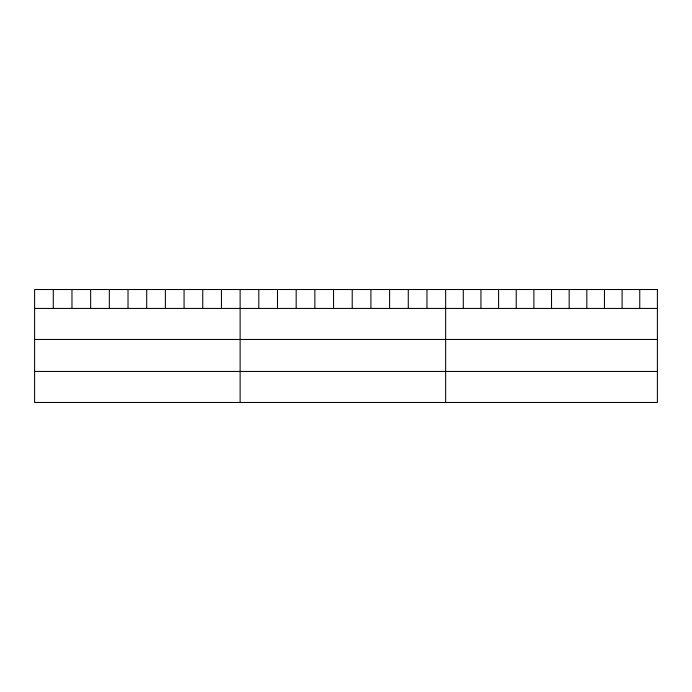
<?xml version="1.0" encoding="UTF-8"?>
<svg xmlns="http://www.w3.org/2000/svg" width="692" height="692" viewBox="0 0 692 692"><rect width="100%" height="100%" fill="white"/><g stroke="black" fill="none" stroke-linecap="round" stroke-linejoin="round"><path stroke-width="1.04" d="M34.6 308.433L657.4 308.433M34.6 339.469L657.4 339.469M34.6 371.448L657.4 371.448M639.754 289.515L639.754 308.433M622.108 289.515L622.108 308.433M604.462 289.515L604.462 308.433M586.816 289.515L586.816 308.433M569.17 289.515L569.17 308.433M551.524 289.515L551.524 308.433M533.878 289.515L533.878 308.433M516.232 289.515L516.232 308.433M498.586 289.515L498.586 308.433M480.94 289.515L480.94 308.433M463.294 289.515L463.294 308.433M445.648 289.515L445.648 402.485M426.964 289.515L426.964 308.433M408.28 289.515L408.28 308.433M389.596 289.515L389.596 308.433M370.912 289.515L370.912 308.433M352.228 289.515L352.228 308.433M333.544 289.515L333.544 308.433M314.86 289.515L314.86 308.433M296.176 289.515L296.176 308.433M277.492 289.515L277.492 308.433M258.808 289.515L258.808 308.433M240.124 289.515L240.124 402.485M221.44 289.515L221.44 308.433M202.756 289.515L202.756 308.433M184.072 289.515L184.072 308.433M165.388 289.515L165.388 308.433M146.704 289.515L146.704 308.433M128.02 289.515L128.02 308.433M109.336 289.515L109.336 308.433M90.652 289.515L90.652 308.433M71.968 289.515L71.968 308.433M53.284 289.515L53.284 308.433M657.4 289.515L34.6 289.515L34.6 402.485L657.4 402.485L657.4 289.515"/></g></svg>
